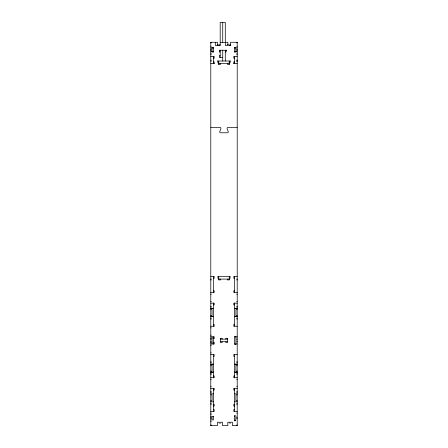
<?xml version="1.0" encoding="UTF-8"?>
<svg xmlns="http://www.w3.org/2000/svg" width="448" height="448" viewBox="0 0 448 448"><rect width="100%" height="100%" fill="white"/><g stroke="black" fill="none" stroke-linecap="round" stroke-linejoin="round"><path stroke-width="0.67" d="M220.455 63.571L220.455 64.422L218.753 64.422L218.753 62.72L217.902 62.72L217.902 61.018M227.556 63.571L227.556 64.422L229.258 64.422L229.258 62.72L230.11 62.72L230.11 61.018M235.738 420.409L235.928 416.371A0.638 0.638 0 0 0 235.284 415.733A0.638 0.638 0 0 0 234.646 416.371M237.205 42.274L230.53 42.274L230.53 45.685L228.827 45.685L228.827 44.834L227.265 44.834L227.265 45.685L225.562 45.685L225.562 42.274M236.723 42.465L237.205 42.465M210.795 42.521L211.277 42.521M210.795 42.846L211.277 42.846M236.723 42.79L237.205 42.79M220.237 44.834L219.201 44.834L219.201 45.685M236.723 46.2L237.205 46.2M210.795 46.25L211.277 46.25M234.646 47.902L237.205 47.902M210.795 47.953L213.354 47.953M210.795 49.375L211.277 49.375M236.723 49.325L237.205 49.325M210.795 50.226L211.277 50.226M226.57 50.226L219.33 50.226L219.33 51.929L220.181 51.929M236.723 50.176L237.205 50.176M234.646 51.453L237.205 51.453M210.795 51.503L213.354 51.503A0.638 0.638 0 0 1 212.716 52.142A0.638 0.638 0 0 1 212.072 51.503L212.072 47.852M225.288 51.929L226.145 51.929L226.145 50.226M210.795 53.206L211.277 53.206M236.723 53.155L237.205 53.155M236.723 54.718L237.205 54.718M210.795 54.768L211.277 54.768M220.181 55.619L219.33 55.619L219.33 57.327L222.734 57.327M210.795 56.476L214.206 56.476L214.206 58.178L213.354 58.178M237.205 56.476L233.794 56.476L233.794 58.178L234.646 58.178M236.723 60.11L237.205 60.11M210.795 60.166L211.277 60.166M236.723 60.962L237.205 60.962M210.79 61.018L211.277 61.018M217.47 61.018L230.53 61.018M236.723 61.018L237.21 61.018M213.354 61.869L214.206 61.869L214.206 63.571M234.646 61.869L233.794 61.869L233.794 63.571M210.79 63.571L214.273 63.571M218.428 63.571L229.572 63.571M233.727 63.571L237.21 63.571M210.795 127.462L220.08 127.462A0.851 0.851 0 0 1 220.881 128.604L219.738 131.684A0.851 0.851 0 0 0 220.556 132.782L227.444 132.782A0.851 0.851 0 0 0 228.262 131.684L227.119 128.604A0.851 0.851 0 0 1 227.92 127.462L237.205 127.462M210.79 276.528L214.206 276.528L214.206 278.236L213.354 278.236M237.21 276.528L233.794 276.528L233.794 278.236L234.646 278.236M218.753 278.236L217.902 278.236L217.902 276.528L230.11 276.528L230.11 278.236L229.258 278.236M210.79 279.087L211.277 279.087M218.428 279.087L229.572 279.087M236.723 279.087L237.21 279.087M210.795 279.938L211.277 279.938M236.723 279.938L237.205 279.938M213.354 290.797L214.206 290.797L214.206 292.499L210.795 292.499M234.646 290.797L233.794 290.797L233.794 292.499L237.205 292.499M210.795 294.207L211.277 294.207M236.723 294.207L237.205 294.207M210.795 301.448L211.277 301.448M236.723 301.448L237.205 301.448M210.795 303.15L214.206 303.15L214.206 304.853L213.354 304.853M237.205 303.15L233.794 303.15L233.794 304.853L234.646 304.853M210.795 306.264L211.277 306.264M236.723 306.264L237.205 306.264M210.795 307.115L211.277 307.115M236.723 307.115L237.205 307.115M210.795 309.674L212.072 309.674L212.072 315.638L210.795 315.638M237.205 309.674L235.928 309.674L235.928 315.638L237.205 315.638M210.795 318.192L211.277 318.192M236.723 318.192L237.205 318.192M210.795 319.043L211.277 319.043M236.723 319.043L237.205 319.043M213.354 324.514L214.206 324.514L214.206 326.222L210.795 326.222M234.646 324.514L233.794 324.514L233.794 326.222L237.205 326.222M210.795 327.925L211.277 327.925M210.795 335.166L211.277 335.166M210.795 336.868L214.206 336.868L214.206 338.57L213.354 338.57M234.646 336.868A0.638 0.638 0 0 1 235.284 336.23A0.638 0.638 0 0 1 235.928 336.868L235.928 343.969A0.638 0.638 0 0 1 235.284 344.607A0.638 0.638 0 0 1 234.646 343.969L234.646 336.868L237.205 336.868M210.795 338.285L211.277 338.285M213.035 338.285L213.354 338.285M210.795 339.142L211.277 339.142M220.242 339.142L227.769 339.142M236.785 339.142L237.21 339.142M210.795 341.695L211.277 341.695M220.242 341.695L227.769 341.695M236.785 341.695L237.21 341.695M213.354 342.261L214.206 342.261L214.206 343.969L210.795 343.969M210.795 342.546L211.277 342.546M213.035 342.546L213.354 342.546M234.646 343.969L237.205 343.969M210.795 345.671L211.277 345.671M210.795 352.912L211.277 352.912M210.795 354.614L214.206 354.614L214.206 356.317L213.354 356.317M237.205 354.614L233.794 354.614L233.794 356.317L234.646 356.317M210.795 361.788L211.277 361.788M236.723 361.788L237.205 361.788M210.795 362.645L211.277 362.645M236.723 362.645L237.205 362.645M210.795 365.198L212.072 365.198L212.072 371.162L210.795 371.162M237.205 365.198L235.928 365.198L235.928 371.162L237.205 371.162M210.795 372.131L213.354 372.131M234.646 372.131L237.205 372.131M210.795 372.17L213.354 372.17M234.646 372.17L237.205 372.17M210.795 373.716L211.277 373.716M236.723 373.716L237.205 373.716M210.795 374.567L211.277 374.567M236.723 374.567L237.205 374.567M213.354 375.978L214.206 375.978L214.206 377.686L210.795 377.686M234.646 375.978L233.794 375.978L233.794 377.686L237.205 377.686M210.795 379.389L211.277 379.389M236.723 379.389L237.205 379.389M210.795 386.63L211.277 386.63M236.723 386.63L237.205 386.63M210.795 388.332L214.206 388.332L214.206 390.034L213.354 390.034M237.205 388.332L233.794 388.332L233.794 390.034L234.646 390.034M210.795 391.451L211.277 391.451M236.723 391.451L237.205 391.451M210.795 392.302L211.277 392.302M236.723 392.302L237.205 392.302M210.795 393.848L213.354 393.848M234.646 393.848L237.205 393.882M210.795 394.856L212.072 394.856L212.072 400.82L210.795 400.82M237.205 394.856L235.928 394.856L235.928 400.82L237.205 400.82M210.795 401.794L213.354 401.828M234.646 401.794L237.205 401.794M210.795 403.374L211.277 403.374M236.723 403.374L237.205 403.374M210.795 404.225L211.277 404.225M213.035 404.225L213.354 404.225M234.646 404.225L234.965 404.225M236.723 404.225L237.205 404.225M213.354 404.303L214.206 404.303L214.206 406.006L213.354 406.006M234.646 404.303L233.794 404.303L233.794 406.006L234.646 406.006M213.354 409.702L214.206 409.702L214.206 411.404L210.795 411.404M234.646 409.702L233.794 409.702L233.794 411.404L237.205 411.404M210.795 413.106L211.277 413.106M236.723 413.106L237.205 413.106M210.795 414.669L211.277 414.669M210.795 416.371L211.277 416.371M210.795 417.648L211.277 417.648M236.723 417.648L237.205 417.648M210.795 418.499L211.277 418.499M236.723 418.499L237.205 418.499M210.795 419.922L211.277 419.922M210.795 421.624L211.277 421.624M210.795 425.034L211.277 425.034M236.723 425.034L237.205 425.034M210.795 425.354L211.277 425.354M236.723 425.354L237.205 425.354M235.738 47.466L235.928 51.503A0.638 0.638 0 0 1 235.284 52.142A0.638 0.638 0 0 1 234.646 51.503M213.164 47.466L213.354 47.852M220.181 42.437L227.847 42.274L227.847 44.834M237.205 42.224L237.205 425.6L232.378 425.6L232.378 422.195L230.675 422.195L230.675 423.046L229.522 423.046L229.522 422.195L227.819 422.195L227.819 425.6L222.438 425.6L222.438 422.195L220.735 422.195L220.735 423.046L219.173 423.046L219.173 422.195L217.47 422.195L217.47 425.6L210.795 425.6L210.795 42.274L217.493 42.274L217.493 45.685M234.646 47.264L234.646 52.198M234.646 56.269L234.646 63.571M234.646 276.528L234.646 292.818M234.646 303.044L234.646 326.222M234.646 354.614L234.646 377.899M234.646 388.226L234.646 411.51M234.646 415.447L234.646 420.913M230.698 45.685L230.698 44.834L229.55 44.834L229.55 45.685M229.253 61.018L229.258 64.422M229.253 276.528L229.258 279.938L227.556 279.938L227.556 279.087M225.837 339.142L225.837 338.285L227.545 338.285L227.545 342.546L225.837 342.546L225.837 341.695M225.288 42.274L225.288 22.4L220.181 22.4L220.181 45.685L218.478 45.685L218.478 44.834L217.325 44.834L217.325 45.685L215.622 45.685L215.622 42.274M225.288 50.226L225.288 61.018M222.734 22.4L222.734 42.274M222.734 50.226L222.734 61.018M222.146 339.142L222.146 338.285L220.444 338.285L220.444 342.546L222.146 342.546L222.146 341.695M220.455 279.087L220.455 279.938L218.753 279.938L218.747 276.528M220.181 50.226L220.181 57.327M218.747 61.018L218.753 64.422M213.354 47.314L213.354 52.142M213.354 56.269L213.354 63.571M213.354 276.528L213.354 292.818M213.354 303.044L213.354 326.357M213.354 336.655L213.354 344.288M213.354 354.57L213.354 377.899M213.354 388.226L213.354 411.51M212.072 336.868L212.072 343.969M234.606 47.841A0.65 0.65 0 0 1 235.687 47.516M212.033 47.841A0.65 0.65 0 0 1 213.114 47.516M235.687 420.364A0.65 0.65 0 0 1 234.606 420.034M213.354 308.666L210.795 308.666L213.354 308.7M237.205 308.666L234.646 308.666L237.205 308.7M213.354 316.607L210.795 316.607L213.354 316.646M237.205 316.607L234.646 316.607L237.205 316.646M213.354 364.19L210.795 364.19L213.354 364.224M237.205 364.19L234.646 364.19L237.205 364.224M213.354 416.371L212.072 416.371L212.072 419.922L213.354 419.922L213.354 416.371"/></g></svg>
